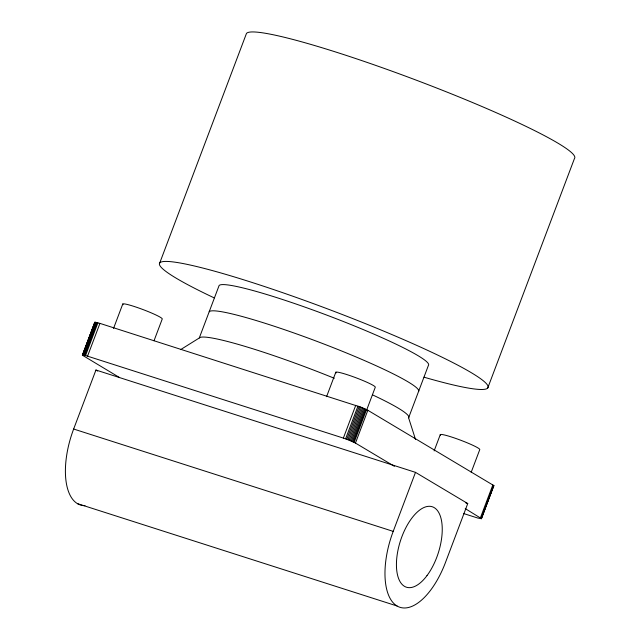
<?xml version="1.0" encoding="UTF-8"?>
<svg xmlns="http://www.w3.org/2000/svg" width="640" height="640" viewBox="0 0 640 640"><rect width="100%" height="100%" fill="white"/><g stroke="black" fill="none" stroke-linecap="round" stroke-linejoin="round"><path stroke-width="0.96" d="M119.616 377.6L82.4 355.208L94.792 322.296L99.936 323.384L361.504 407.384L367.84 410.28L493.704 485.504L481.488 518.64L477.992 518.104L463.416 513.48M94.792 322.296L82.552 355.4M481.488 518.64L465.232 508.592M82.4 355.208L94.952 322.224M82.4 355.08L82.88 355L95.264 322.216M82.88 355L83.344 355.048L95.728 322.264M83.344 355.048L83.944 355.16L96.336 322.384M83.944 355.16L84.688 355.336L97.072 322.552M84.688 355.336L85.544 355.56L97.928 322.776M85.544 355.56L87.552 356.168L99.936 323.384M84.992 505.656A63.376 29.808 -72.2 0 1 73.648 429.032L95.944 370.024L415.504 472.36L467.752 503.552L445.448 562.56A63.376 29.808 -72.2 0 1 397.032 605.976L77.472 503.632M113.536 328.432L122.76 304.016M159.76 262.92L246.472 33.44A175.6 16.832 20.7 0 1 421.576 82.184A175.6 16.832 20.7 0 1 574.464 158.504L487.752 387.984M154.016 340.768L162.216 319.064A21.128 2.024 20.7 0 0 141.24 308.912A21.128 2.024 20.7 0 0 123.088 304.704M180.616 349.632L199.272 337.992L219.096 285.544A112.072 10.744 20.7 0 1 330.848 316.656A112.072 10.744 20.7 0 1 428.424 365.36L408.6 417.816L415.552 439.528M326.576 396.664L335.8 372.24M87.552 356.168L343.36 438.088L355.744 405.304M343.36 438.088L345.592 438.84L357.984 406.064M345.592 438.84L346.768 439.264L359.152 406.48M394.4 466.32L355.456 443.064L347.944 439.704L360.336 406.928M349.12 440.16L361.504 407.384M350.264 440.624L362.648 407.84M351.352 441.08L363.736 408.296M352.376 441.528L364.76 408.744M353.312 441.96L365.696 409.176M354.144 442.36L366.536 409.576M366.712 409.896L375.256 387.288A21.128 2.024 20.7 0 0 354.28 377.136A21.128 2.024 20.7 0 0 336.128 372.928M355.456 443.064L367.84 410.28M397.032 605.976A63.376 29.808 -72.2 0 1 393.208 531.376L415.504 472.36M434.136 450.896L440.288 434.616M471.2 472.272L479.744 449.664A21.128 2.024 20.7 0 0 458.768 439.512A21.128 2.024 20.7 0 0 440.616 435.304M480.456 517.688L492.848 484.904M480.96 518.728L481.992 516M483.368 512.36L485.776 505.984M486.808 503.248L490.936 492.32M492.312 488.68L493.344 485.952L493.872 485.856M481.32 518.288L493.704 485.504M481.304 518.72L493.88 485.712M465.856 502.944L467.752 503.552M73.648 429.032L393.208 531.376M346.768 439.264L347.944 439.704M95.944 370.024L97.656 371.048M214.216 297.896A175.6 16.832 20.7 0 1 208.208 269.456A175.6 16.832 20.7 0 1 447.568 359.92A175.6 16.832 20.7 0 1 424.024 377.192M199.272 337.992A112.072 10.744 20.7 0 1 334.296 378.272M372.824 395.008A112.072 10.744 20.7 0 1 408.6 417.816M209.184 311.768A112.072 10.744 20.7 0 1 320.936 342.88A112.072 10.744 20.7 0 1 418.512 391.584M426.976 575.64A42.248 19.872 -72.2 0 0 434.192 507.624A42.248 19.872 -72.2 0 0 396.816 557.632A42.248 19.872 -72.2 0 0 426.976 575.64"/></g></svg>
